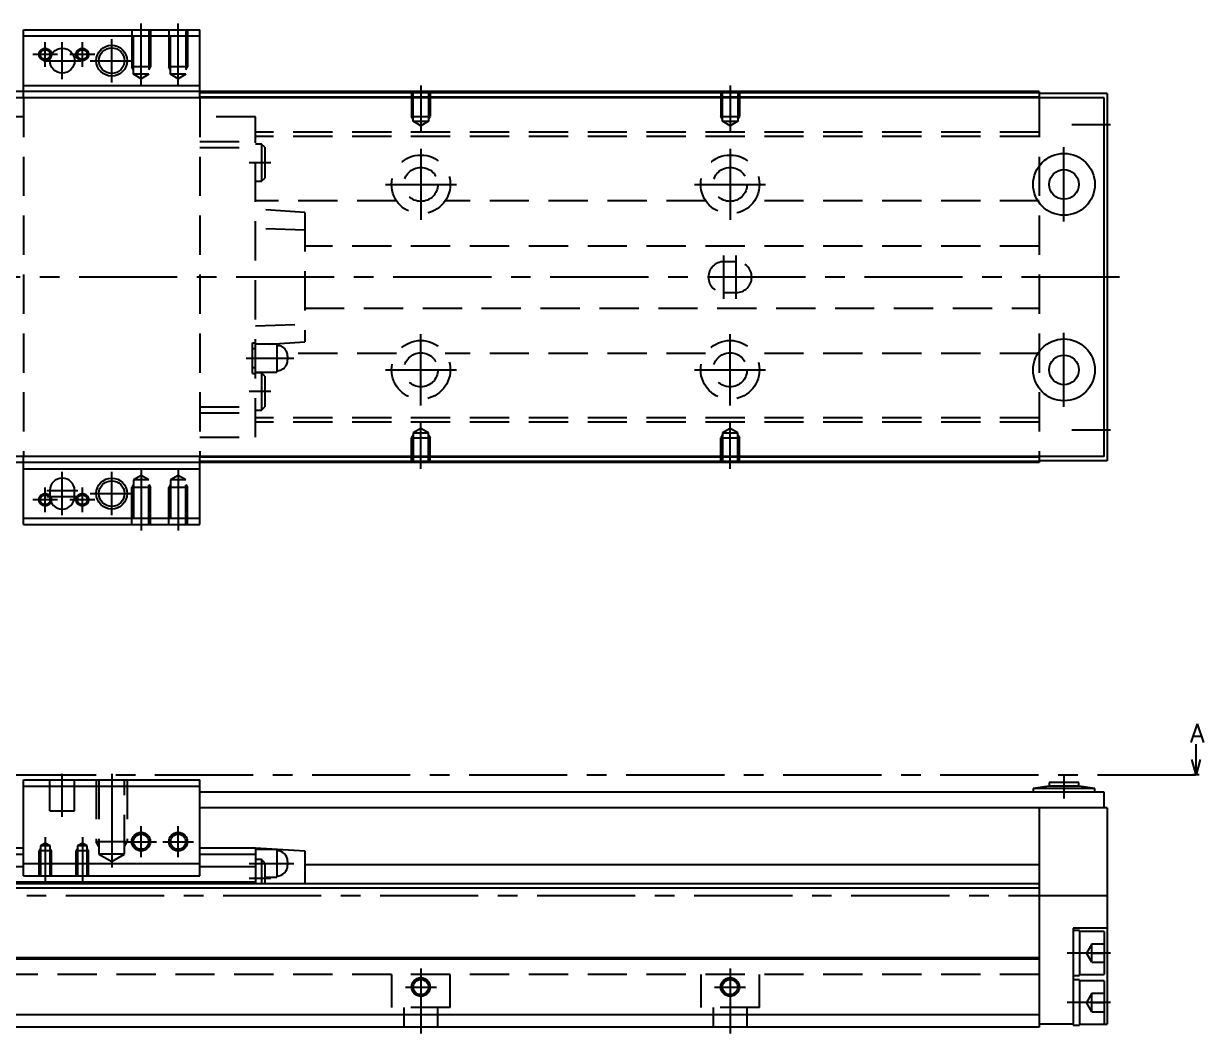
# Model space of a CAD drawing. Extents: x -2 to 671, y -8 to 279.
# Drawn here: x 480.5 to 671.3, y 9 to 172.3 of the extents above; entities that cross this region are included whole.
import ezdxf

# ---------------------------------------------------------------- set-up
doc = ezdxf.new("R2010")
doc.units = 0
doc.header["$LTSCALE"] = 0.5
doc.linetypes.add('CENTER', pattern=[50.8, 31.75, -6.35, 6.35, -6.35])
doc.linetypes.add('DASHED', pattern=[19.05, 12.7, -6.35])
for name, color, linetype in [('MSM_CENTER', 1, 'CENTER'), ('MSM_CONTINUOUS', 7, 'CONTINUOUS'), ('MSM_DASHED', 4, 'DASHED'), ('MSM_NARROW', 5, 'CONTINUOUS'), ('MSM_PART_NUMBER', 7, 'CONTINUOUS')]:
    doc.layers.add(name, color=color, linetype=linetype)
doc.styles.get("Standard").update_dxf_attribs({"font": 'txt.shx', "height": 3, "bigfont": 'bigfont.shx'})

msp = doc.modelspace()

# ---------------------------------------------------------------- linework, layer by layer
at = {"layer": 'MSM_CENTER'}
for p, q in [((499.51, 162.39), (499.51, 172.3)), ((505.51, 162.39), (505.51, 172.3)), ((484.01, 165.3), (484.01, 169.3)), ((486.76, 163.3), (486.76, 169.3)), ((490.01, 165.3), (490.01, 169.3)), ((494.76, 162.8), (494.76, 169.8)), ((486.01, 167.3), (482.01, 167.3)), ((483.76, 166.3), (489.76, 166.3)), ((492.01, 167.3), (488.01, 167.3)), ((491.26, 166.3), (498.26, 166.3)), ((544.76, 162.3), (544.76, 154.79)), ((594.76, 162.3), (594.76, 154.79)), ((650.01, 156), (656.26, 156)), ((544.76, 152.05), (544.76, 140.55)), ((594.76, 152.05), (594.76, 140.55)), ((648.76, 140.3), (648.76, 152.3)), ((520.51, 149.8), (517.01, 149.8)), ((539.01, 146.3), (550.51, 146.3)), ((589.01, 146.3), (600.51, 146.3)), ((593.76, 127.8), (593.76, 134.8)), ((595.76, 127.8), (595.76, 134.8)), ((657.76, 131.3), (256.26, 131.3)), ((648.76, 110.3), (648.76, 122.3)), ((544.76, 110.55), (544.76, 122.05)), ((594.76, 110.55), (594.76, 122.05)), ((516.51, 118.2), (524.21, 118.2)), ((539.01, 116.3), (550.51, 116.3)), ((589.01, 116.3), (600.51, 116.3)), ((520.51, 112.8), (517.01, 112.8)), ((544.76, 100.3), (544.76, 107.81)), ((594.76, 100.3), (594.76, 107.81)), ((650.01, 106.6), (656.26, 106.6)), ((486.76, 92.8), (486.76, 99.8)), ((494.76, 92.8), (494.76, 99.8)), ((499.51, 100.21), (499.51, 90.3)), ((505.51, 100.21), (505.51, 90.3)), ((484.01, 93.3), (484.01, 97.3)), ((484.26, 96.8), (489.26, 96.8)), ((484.26, 95.8), (489.26, 95.8)), ((490.01, 93.3), (490.01, 97.3)), ((491.26, 96.3), (498.26, 96.3)), ((486.01, 95.3), (482.01, 95.3)), ((492.01, 95.3), (488.01, 95.3)), ((247.76, 50.8), (670.12, 50.8)), ((486.76, 44), (486.76, 51)), ((494.76, 51), (494.76, 35.81)), ((648.76, 50.6), (648.76, 47)), ((499.51, 37.5), (499.51, 42.5)), ((505.51, 37.5), (505.51, 42.5)), ((484.01, 40.76), (484.01, 33.5)), ((490.01, 40.76), (490.01, 33.5)), ((497.01, 40), (502.01, 40)), ((503.01, 40), (508.01, 40)), ((517.01, 36.5), (524.21, 36.5)), ((517.01, 34.1), (520.51, 34.1)), ((258.76, 31.3), (657.76, 31.3)), ((656.26, 22), (649.26, 22)), ((544.76, 19.5), (544.76, 9)), ((594.76, 19.5), (594.76, 9)), ((542.26, 16.5), (547.26, 16.5)), ((592.26, 16.5), (597.26, 16.5)), ((656.26, 14), (649.26, 14))]:
    msp.add_line(p, q, dxfattribs=at)
at = {"layer": 'MSM_CONTINUOUS'}
for p, q in [((480.51, 160.3), (480.51, 171.3)), ((480.51, 171.3), (509.01, 171.3)), ((480.51, 170.3), (509.01, 170.3)), ((509.01, 160.3), (509.01, 171.3)), ((480.51, 162.3), (509.01, 162.3)), ((655.26, 160.3), (283.26, 160.3)), ((644.76, 161.3), (294.76, 161.3)), ((644.76, 161.1), (509.01, 161.1)), ((644.76, 160.4), (509.01, 160.4)), ((644.76, 161.3), (644.76, 160.3)), ((655.76, 161), (644.76, 161)), ((655.26, 102.3), (655.26, 160.3)), ((655.76, 161), (655.76, 101.6)), ((655.26, 102.3), (283.26, 102.3)), ((644.76, 101.3), (294.76, 101.3)), ((480.51, 91.3), (480.51, 102.3)), ((509.01, 91.3), (509.01, 102.3)), ((644.76, 102.2), (509.01, 102.2)), ((644.76, 101.5), (509.01, 101.5)), ((644.76, 102.3), (644.76, 101.3)), ((655.76, 101.6), (644.76, 101.6)), ((480.51, 100.3), (509.01, 100.3)), ((484.76, 96.8), (484.76, 95.8)), ((488.76, 95.8), (488.76, 96.8)), ((480.51, 92.3), (509.01, 92.3)), ((480.51, 91.3), (509.01, 91.3)), ((670.12, 50.8), (670.12, 55.8)), ((670.12, 50.8), (669.45, 53.3)), ((670.79, 53.3), (670.12, 50.8)), ((480.51, 50), (509.01, 50)), ((480.51, 34.5), (480.51, 50)), ((509.01, 34.5), (509.01, 50)), ((670.62, 50.8), (669.62, 50.8)), ((480.51, 49), (509.01, 49)), ((655.26, 48), (509.01, 48)), ((646.36, 49), (643.76, 48.6)), ((643.76, 48.6), (643.76, 48)), ((653.76, 48.6), (643.76, 48.6)), ((646.36, 49.6), (646.36, 49)), ((651.16, 49.6), (646.36, 49.6)), ((651.16, 49), (646.36, 49)), ((651.16, 49), (651.16, 49.6)), ((653.76, 48.6), (651.16, 49)), ((653.76, 48), (653.76, 48.6)), ((655.26, 45.5), (655.26, 48)), ((655.76, 45.5), (509.01, 45.5)), ((644.76, 45.5), (644.76, 10)), ((655.76, 45.5), (655.76, 10.5)), ((471.51, 39), (480.51, 39)), ((509.01, 39), (518.01, 39)), ((518.01, 39), (526.01, 38.5)), ((518.01, 39), (518.01, 33.2)), ((521.46, 38.75), (518.01, 38.75)), ((521.46, 38.75), (521.46, 34.25)), ((526.01, 38.5), (526.01, 33.2)), ((471.51, 38), (480.51, 38)), ((480.51, 36.5), (509.01, 36.5)), ((509.01, 38), (518.01, 38)), ((519.01, 37.1), (518.01, 37.1)), ((519.51, 36.6), (519.01, 37.1)), ((519.01, 37.1), (519.01, 33.2)), ((519.51, 36.6), (519.51, 33.2)), ((523.21, 36.8), (523.21, 36.2)), ((526.01, 36.3), (644.76, 36.3)), ((471.51, 36), (480.51, 36)), ((480.51, 34.5), (509.01, 34.5)), ((509.01, 36), (518.01, 36)), ((644.76, 33.2), (294.76, 33.2)), ((644.76, 32.5), (294.76, 32.5)), ((471.51, 33.5), (518.01, 33.5)), ((519.51, 34.25), (521.46, 34.25)), ((655.76, 26), (650.26, 26)), ((650.26, 26), (650.26, 10.35)), ((651.26, 25.65), (650.26, 25.65)), ((651.26, 25.65), (651.26, 18.35)), ((655.26, 25.5), (651.26, 25.5)), ((655.26, 25.5), (655.26, 18.5)), ((644.76, 21.2), (294.76, 21.2)), ((644.76, 21), (294.76, 21)), ((650.26, 18.35), (651.26, 18.35)), ((651.26, 17.65), (650.26, 17.65)), ((651.26, 18.5), (655.26, 18.5)), ((651.26, 17.65), (651.26, 10.35)), ((655.26, 17.5), (651.26, 17.5)), ((655.26, 17.5), (655.26, 10.5)), ((644.76, 12), (285.26, 12)), ((644.76, 10), (294.76, 10)), ((650.26, 10.5), (644.76, 10.5)), ((650.26, 10.35), (651.26, 10.35)), ((651.26, 10.5), (655.76, 10.5))]:
    msp.add_line(p, q, dxfattribs=at)
for centre, radius in [((486.76, 166.3), 2), ((494.76, 166.3), 2.07), ((648.76, 146.3), 5), ((648.76, 146.3), 2.4), ((648.76, 116.3), 5), ((648.76, 116.3), 2.4), ((494.76, 96.3), 2.07), ((499.51, 40), 1.23), ((505.51, 40), 1.23), ((544.76, 16.5), 1.23), ((594.76, 16.5), 1.23)]:
    msp.add_circle(centre, radius, dxfattribs=at)
for centre, radius, start, end in [((486.76, 96.8), 2, 0, 180), ((486.76, 95.8), 2, 180, 0), ((521.46, 36.8), 1.75, 0, 90), ((521.46, 36.2), 1.75, 270, 0)]:
    msp.add_arc(centre, radius, start, end, dxfattribs=at)
at = {"layer": 'MSM_DASHED'}
for p, q in [((498.01, 171.3), (498.01, 165.3)), ((498.28, 164.1), (498.28, 171.3)), ((500.74, 171.3), (500.74, 164.1)), ((501.01, 171.3), (501.01, 165.3)), ((504.01, 171.3), (504.01, 165.3)), ((504.28, 164.1), (504.28, 171.3)), ((506.74, 171.3), (506.74, 164.1)), ((507.01, 171.3), (507.01, 165.3)), ((501.01, 165.3), (498.01, 165.3)), ((498.28, 164.83), (498.01, 165.3)), ((500.74, 164.1), (498.28, 164.1)), ((499.51, 163.39), (498.28, 164.1)), ((500.74, 164.1), (499.51, 163.39)), ((500.74, 164.83), (501.01, 165.3)), ((507.01, 165.3), (504.01, 165.3)), ((504.28, 164.83), (504.01, 165.3)), ((506.74, 164.1), (504.28, 164.1)), ((505.51, 163.39), (504.28, 164.1)), ((506.74, 164.1), (505.51, 163.39)), ((506.74, 164.83), (507.01, 165.3)), ((480.51, 160.3), (480.51, 102.3)), ((509.01, 160.3), (509.01, 102.3)), ((543.26, 161.3), (543.26, 157.3)), ((543.53, 156.5), (543.53, 161.3)), ((545.99, 161.3), (545.99, 156.5)), ((546.26, 161.3), (546.26, 157.3)), ((593.26, 161.3), (593.26, 157.3)), ((593.53, 156.5), (593.53, 161.3)), ((595.99, 161.3), (595.99, 156.5)), ((596.26, 161.3), (596.26, 157.3)), ((644.76, 160.3), (644.76, 102.3)), ((480.51, 157.2), (471.51, 157.2)), ((518.01, 157.2), (509.01, 157.2)), ((518.01, 105.4), (518.01, 157.2)), ((543.53, 156.83), (543.26, 157.3)), ((543.26, 157.3), (546.26, 157.3)), ((543.53, 156.5), (545.99, 156.5)), ((544.76, 155.79), (543.53, 156.5)), ((545.99, 156.5), (544.76, 155.79)), ((545.99, 156.83), (546.26, 157.3)), ((593.53, 156.83), (593.26, 157.3)), ((593.26, 157.3), (596.26, 157.3)), ((593.53, 156.5), (595.99, 156.5)), ((594.76, 155.79), (593.53, 156.5)), ((595.99, 156.5), (594.76, 155.79)), ((595.99, 156.83), (596.26, 157.3)), ((644.76, 154.75), (518.01, 154.75)), ((471.51, 153.25), (480.51, 153.25)), ((509.01, 153.25), (518.01, 153.25)), ((644.76, 154.05), (518.01, 154.05)), ((519.01, 152.8), (518.01, 152.8)), ((519.01, 152.8), (519.01, 146.8)), ((519.51, 152.3), (519.01, 152.8)), ((471.51, 152.25), (480.51, 152.25)), ((509.01, 152.25), (518.01, 152.25)), ((519.51, 152.3), (519.51, 147.3)), ((519.01, 146.8), (519.51, 147.3)), ((518.01, 146.8), (519.01, 146.8)), ((540.81, 143.66), (518.01, 143.66)), ((590.81, 143.66), (548.71, 143.66)), ((644.76, 143.66), (598.71, 143.66)), ((526.01, 141.77), (518.01, 142.3)), ((526.01, 141.77), (526.01, 120.83)), ((526.01, 138.9), (518.01, 139.16)), ((644.76, 136.3), (526.01, 136.3)), ((595.76, 133.8), (593.76, 133.8)), ((593.76, 128.8), (595.76, 128.8)), ((526.01, 126.3), (644.76, 126.3)), ((518.01, 123.44), (526.01, 123.7)), ((517.51, 120.7), (518.01, 120.7)), ((517.51, 115.7), (517.51, 120.7)), ((521.46, 120.45), (518.01, 120.45)), ((520.27, 120.45), (526.01, 120.83)), ((521.46, 120.45), (521.46, 115.95)), ((518.01, 119.7), (517.51, 119.7)), ((540.81, 118.94), (523.15, 118.94)), ((523.21, 118.5), (523.21, 117.9)), ((590.81, 118.94), (548.71, 118.94)), ((644.76, 118.94), (598.71, 118.94)), ((517.51, 116.7), (518.01, 116.7)), ((517.51, 115.7), (518.01, 115.7)), ((518.01, 115.95), (521.46, 115.95)), ((519.01, 115.8), (518.01, 115.8)), ((519.51, 115.3), (519.01, 115.8)), ((519.01, 115.8), (519.01, 109.8)), ((519.51, 115.3), (519.51, 110.3)), ((471.51, 110.35), (480.51, 110.35)), ((471.51, 109.35), (480.51, 109.35)), ((509.01, 110.35), (518.01, 110.35)), ((509.01, 109.35), (518.01, 109.35)), ((518.01, 109.8), (519.01, 109.8)), ((519.01, 109.8), (519.51, 110.3)), ((644.76, 108.55), (518.01, 108.55)), ((644.76, 107.85), (518.01, 107.85)), ((471.51, 105.4), (480.51, 105.4)), ((509.01, 105.4), (518.01, 105.4)), ((543.53, 105.77), (543.26, 105.3)), ((543.26, 101.3), (543.26, 105.3)), ((543.26, 105.3), (546.26, 105.3)), ((544.76, 106.81), (543.53, 106.1)), ((543.53, 106.1), (543.53, 101.3)), ((543.53, 106.1), (545.99, 106.1)), ((545.99, 106.1), (544.76, 106.81)), ((545.99, 101.3), (545.99, 106.1)), ((545.99, 105.77), (546.26, 105.3)), ((546.26, 101.3), (546.26, 105.3)), ((593.53, 105.77), (593.26, 105.3)), ((593.26, 101.3), (593.26, 105.3)), ((593.26, 105.3), (596.26, 105.3)), ((594.76, 106.81), (593.53, 106.1)), ((593.53, 106.1), (593.53, 101.3)), ((593.53, 106.1), (595.99, 106.1)), ((595.99, 106.1), (594.76, 106.81)), ((595.99, 101.3), (595.99, 106.1)), ((595.99, 105.77), (596.26, 105.3)), ((596.26, 101.3), (596.26, 105.3)), ((498.28, 97.77), (498.01, 97.3)), ((499.51, 99.21), (498.28, 98.5)), ((498.28, 98.5), (498.28, 91.3)), ((500.74, 98.5), (498.28, 98.5)), ((500.74, 98.5), (499.51, 99.21)), ((500.74, 91.3), (500.74, 98.5)), ((500.74, 97.77), (501.01, 97.3)), ((504.28, 97.77), (504.01, 97.3)), ((505.51, 99.21), (504.28, 98.5)), ((504.28, 98.5), (504.28, 91.3)), ((506.74, 98.5), (504.28, 98.5)), ((506.74, 98.5), (505.51, 99.21)), ((506.74, 91.3), (506.74, 98.5)), ((506.74, 97.77), (507.01, 97.3)), ((501.01, 97.3), (498.01, 97.3)), ((498.01, 91.3), (498.01, 97.3)), ((501.01, 91.3), (501.01, 97.3)), ((507.01, 97.3), (504.01, 97.3)), ((504.01, 91.3), (504.01, 97.3)), ((507.01, 91.3), (507.01, 97.3)), ((484.76, 45), (484.76, 50)), ((488.76, 45), (488.76, 50)), ((492.26, 50), (492.26, 40)), ((492.69, 50), (492.69, 38)), ((496.83, 38), (496.83, 50)), ((497.26, 50), (497.26, 40)), ((484.76, 45), (488.76, 45)), ((483.23, 38.87), (483.01, 38.5)), ((485.01, 38.5), (483.01, 38.5)), ((483.01, 34.5), (483.01, 38.5)), ((484.01, 39.76), (483.23, 39.31)), ((484.79, 39.31), (483.23, 39.31)), ((483.23, 39.31), (483.23, 34.5)), ((484.79, 39.31), (484.01, 39.76)), ((484.79, 34.5), (484.79, 39.31)), ((484.79, 38.87), (485.01, 38.5)), ((485.01, 34.5), (485.01, 38.5)), ((489.23, 38.87), (489.01, 38.5)), ((491.01, 38.5), (489.01, 38.5)), ((489.01, 34.5), (489.01, 38.5)), ((490.01, 39.76), (489.23, 39.31)), ((490.79, 39.31), (489.23, 39.31)), ((489.23, 39.31), (489.23, 34.5)), ((490.79, 39.31), (490.01, 39.76)), ((490.79, 34.5), (490.79, 39.31)), ((490.79, 38.87), (491.01, 38.5)), ((491.01, 34.5), (491.01, 38.5)), ((497.26, 40), (492.26, 40)), ((492.69, 39.25), (492.26, 40)), ((496.83, 39.25), (497.26, 40)), ((496.83, 38), (492.69, 38)), ((492.69, 38), (494.76, 36.81)), ((494.76, 36.81), (496.83, 38)), ((653.26, 23.5), (652.4, 22)), ((653.26, 20.5), (653.26, 23.5)), ((653.26, 23.5), (655.26, 23.5)), ((653.26, 20.5), (652.4, 22)), ((653.26, 22), (655.26, 22)), ((653.26, 20.5), (655.26, 20.5)), ((644.76, 18.5), (294.76, 18.5)), ((540.01, 18.5), (540.01, 13.2)), ((549.51, 13.2), (549.51, 18.5)), ((590.01, 18.5), (590.01, 13.2)), ((599.51, 13.2), (599.51, 18.5)), ((653.26, 15.5), (652.4, 14)), ((653.26, 12.5), (653.26, 15.5)), ((653.26, 15.5), (655.26, 15.5)), ((653.26, 12.5), (652.4, 14)), ((653.26, 14), (655.26, 14)), ((549.51, 13.2), (540.01, 13.2)), ((542.01, 13.2), (542.01, 10)), ((547.51, 10), (547.51, 13.2)), ((599.51, 13.2), (590.01, 13.2)), ((592.01, 13.2), (592.01, 10)), ((597.51, 10), (597.51, 13.2)), ((653.26, 12.5), (655.26, 12.5))]:
    msp.add_line(p, q, dxfattribs=at)
for centre, radius in [((484.01, 167.3), 1), ((484.01, 167.3), 0.784), ((490.01, 167.3), 1), ((490.01, 167.3), 0.784), ((544.76, 146.3), 4.75), ((594.76, 146.3), 4.75), ((544.76, 146.3), 2.75), ((594.76, 146.3), 2.75), ((544.76, 116.3), 4.75), ((594.76, 116.3), 4.75), ((544.76, 116.3), 2.75), ((594.76, 116.3), 2.75), ((484.01, 95.3), 1), ((484.01, 95.3), 0.784), ((490.01, 95.3), 1), ((490.01, 95.3), 0.784)]:
    msp.add_circle(centre, radius, dxfattribs=at)
for centre, radius, start, end in [((593.76, 131.3), 2.5, 90, 270), ((595.76, 131.3), 2.5, 270, 90), ((521.46, 118.5), 1.75, 0, 90), ((521.46, 117.9), 1.75, 270, 0)]:
    msp.add_arc(centre, radius, start, end, dxfattribs=at)
at = {"layer": 'MSM_NARROW'}
for centre, radius in [((494.76, 166.3), 2.5), ((494.76, 96.3), 2.5), ((499.51, 40), 1.5), ((505.51, 40), 1.5), ((544.76, 16.5), 1.5), ((594.76, 16.5), 1.5)]:
    msp.add_circle(centre, radius, dxfattribs=at)

# ---------------------------------------------------------------- texts
at = {"layer": 'MSM_PART_NUMBER'}
msp.add_text('A', height=3, dxfattribs=at).set_placement((669.12, 56.05))

doc.saveas('drawing.dxf')
